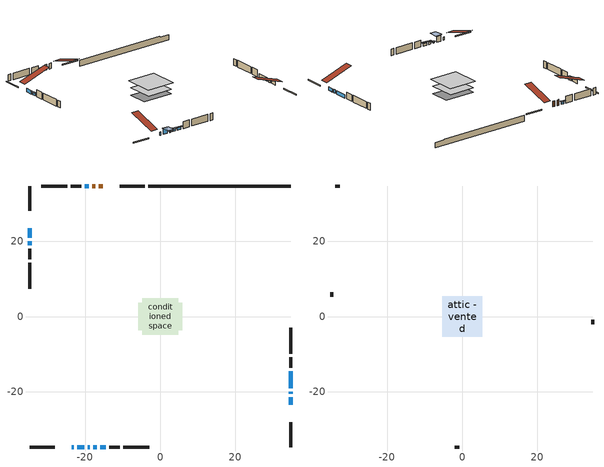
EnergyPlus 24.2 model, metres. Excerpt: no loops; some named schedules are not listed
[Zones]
conditioned space
 floor outside (Floor2 construction): -2.31,-2.31 -2.31,2.31 2.31,2.31 2.31,-2.31 z0.56
 floor adiabatic (AdiabaticFloorConstruction): -4.83,-4.83 -4.83,4.83 4.83,4.83 4.83,-4.83 z0.56
 floor foundation (Slab1 construction): -5.79,-3.69 -5.79,3.69 5.79,3.69 5.79,-3.69 z-1.62
 wall outside (RimJoist1 construction): -4.14,34.73 -10.74,34.73 / -34.73,-34.73 -28.13,-34.73 / -34.73,34.73 -34.73,28.13 / 34.73,-34.73 34.73,-28.13 z0.56:0.86
 wall outside (AdiabaticWallConstruction 1): -15.34,34.73 -16.31,34.73 / -17.24,34.73 -18.05,34.73 z0.56:2.59
 wall outside (AdiabaticWallConstruction): 34.73,-23.52 34.73,-21.49 / -34.73,23.52 -34.73,20.98 / -23.53,-34.73 -22.96,-34.73 / 34.73,-20.56 34.73,-20 / 34.73,-19.08 34.73,-14.57 z0.56:1.78; -22.04,-34.73 -20.21,-34.73 z0.56:2.59; -19.28,-34.73 -18.72,-34.73 z0.56:0.79; -17.79,-34.73 -16.95,-34.73 / -34.73,20.05 -34.73,18.91 / -18.97,34.73 -20.12,34.73 / -16.03,-34.73 -14.48,-34.73 z0.56:1.42
 wall outside (Wall1 construction): -21.05,34.73 -23.8,34.73 / -13.55,-34.73 -10.8,-34.73 / -34.73,17.98 -34.73,15.23 / 34.73,-13.64 34.73,-10.89 z0.56:3
 wall outside (Wall2 construction): -24.73,34.73 -31.68,34.73 / -9.87,-34.73 -2.92,-34.73 / -34.73,14.3 -34.73,7.35 / 34.73,-9.96 34.73,-3.01 z0.56:3
 wall foundation (FoundationWall1 construction): -3.21,34.73,-1.62 -3.21,34.73,0.56 30.93,34.73,0.56 30.93,34.73,0.2 34.73,34.73,0.2 34.73,34.73,-1.62
 window (WindowConstruction): 34.73,-23.52 34.73,-21.49 z0.56:1.78
 window (WindowConstruction 7): -34.73,23.52 -34.73,20.98 z0.56:1.78
 window (WindowConstruction 9): -23.52,-34.73 -22.97,-34.73 z0.56:1.78
 window (WindowConstruction 10): 34.73,-20.56 34.73,-20 z0.56:1.78
 window (WindowConstruction 1): -22.04,-34.73 -20.21,-34.73 z0.56:2.59
 window (WindowConstruction 8): -19.28,-34.73 -18.72,-34.73 z0.56:0.79
 window (WindowConstruction 2): -17.79,-34.73 -16.96,-34.73 z0.56:1.42
 window (WindowConstruction 3): -34.73,20.05 -34.73,18.91 z0.56:1.42
 window (WindowConstruction 4): -18.97,34.73 -20.12,34.73 z0.56:1.42
 window (WindowConstruction 5): -16.03,-34.73 -14.48,-34.73 z0.56:1.42
 window (WindowConstruction 6): 34.73,-19.07 34.73,-14.57 z0.56:1.78
 door (Door): -15.35,34.73 -16.31,34.73 z0.56:2.59
 door (Door 1): -17.24,34.73 -18.05,34.73 z0.56:2.59
 ceiling adiabatic (AdiabaticFloorConstruction): 4.83,-4.83 4.83,4.83 -4.83,4.83 -4.83,-4.83 z0.56
attic - vented
 floor to conditioned space (Floor1 construction Reversed): -5.35,-5.35 -5.35,5.35 5.35,5.35 5.35,-5.35 z3
 wall outside (Wall3 construction): -32.61,34.73 -33.8,34.73 / -1.99,-34.73 -0.8,-34.73 / -34.73,6.42 -34.73,5.23 / 34.73,-2.08 34.73,-0.89 z0.56:3
 roof outside (Roof1 construction): -14.42,34.73,3 -14.42,24.31,6.47 -11.67,24.31,6.47 -11.67,34.73,3; -24.45,-34.73,3 -24.45,-24.31,6.47 -27.2,-24.31,6.47 -27.2,-34.73,3; -34.73,24.45,3 -24.31,24.45,6.47 -24.31,27.2,6.47 -34.73,27.2,3; 34.73,-24.45,3 24.31,-24.45,6.47 24.31,-27.2,6.47 34.73,-27.2,3
shading: -19.91,-34.73 -22.34,-34.73 -22.34,-37.78 -19.91,-37.78 z2.89; -18.42,-34.73 -19.58,-34.73 -19.58,-35.34 -18.42,-35.34 z1.09; -16.66,-34.73 -18.09,-34.73 -18.09,-35.34 -16.66,-35.34 z1.72; -34.73,18.61 -34.73,20.35 -35.34,20.35 -35.34,18.61 z1.72; -20.42,34.73 -18.68,34.73 -18.68,35.34 -20.42,35.34 z1.72; -14.18,-34.73 -16.33,-34.73 -16.33,-35.34 -14.18,-35.34 z1.72
[Building]
Building 1: Terrain=Suburbs
[Site:Location]
Edmonton Intl AP_AB: Latitude {deg}=53.31; Longitude {deg}=-113.58; Time Zone {hr}=-7; Elevation {m}=723; Keep Site Location Information=Yes
[Site:GroundTemperature:Shallow]
-1.56185, -3.61833, -3.78302, -2.80711, 1.11059, 5.01004, 8.39065, 10.5322, 10.7141, 8.97234, 5.67794, 1.89811
[Site:WaterMainsTemperature]
Calculation Method=Schedule; Temperature Schedule=mains temperature schedule
[Material] Roughness=Rough; Thermal Absorptance=0.9
Name | Thickness {m} | Conductivity {W/m-K} | Density {kg/m3} | Specific Heat {J/kg-K} | Solar Absorptance | Visible Absorptance
asphalt or fiberglass shingles | 0.00635 | 0.162714 | 1121.4 | 1465.45 | 0.4 | 0.4
ceiling loosefill ins | 0.169333 | 0.0480833 | 16.02 | 1046.75 | 0.7 | 0.7
ceiling stud and cavity | 0.1397 | 0.188449 | 65.682 | 1177.47 | 0.7 | 0.7
concrete 4.0 in. | 0.1016 | 1.803125 | 2242.8 | 837.4 | 0.7 | 0.7
concrete 8.0 in. | 0.2032 | 1.803125 | 2242.8 | 837.4 | 0.7 | 0.7
door material | 0.04445 | 0.188738 | 512.64 | 1214.23 | 0.7 | 0.7
door material 1 | 0.04445 | 0.053851 | 512.64 | 1214.23 | 0.7 | 0.7
exterior vertical ins | 0.0454343 | 0.029427 | 32.04 | 1214.23 | 0.7 | 0.7
floor covering | 0.0127 | 0.0433444 | 54.468 | 1339.84 | 0.6 | 0.6
floor rigid ins | 0.051816 | 0.029427 | 32.04 | 1214.23 | 0.7 | 0.7
floor rigid ins 1; wall rigid ins | 0.512978 | 0.029427 | 32.04 | 1214.23 | 0.7 | 0.7
floor stud and cavity | 0.1397 | 0.222735 | 92.3553 | 1139.71 | 0.7 | 0.7
floor stud and cavity 1 | 0.1397 | 1.75129 | 37.0049 | 1207.88 | 0.7 | 0.7
furniture material conditioned space 1 | 0.1524 | 0.115458 | 640.8 | 1214.23 | 0.6 | 0.6
gypsum board | 0.0127 | 0.160291 | 801 | 837.4 | 0.6 | 0.6
gypsum board 1 | 0.0127 | 0.160291 | 801 | 837.4 | 0.7 | 0.7
osb sheathing 0.5 in. | 0.0127 | 0.115458 | 512.64 | 1214.23 | 0.7 | 0.7
osb sheathing 0.75 in. | 0.01905 | 0.115458 | 512.64 | 1214.23 | 0.7 | 0.7
rim joist stud and cavity | 0.0508 | 0.194335 | 50.32683 | 1063.81 | 0.6 | 0.6
wall stud and cavity | 0.1397 | 0.0908802 | 139.0536 | 1170.24 | 0.7 | 0.7
wall stud and cavity 1 | 0.1397 | 0.0967543 | 139.0536 | 1170.24 | 0.7 | 0.7
wall stud and cavity 2 | 0.0889 | 6.1454 | 50.32683 | 1063.81 | 0.6 | 0.6
wall stud and cavity 3 | 0.0889 | 0.380278 | 52.3479 | 1209.89 | 0.7 | 0.7
wall stud and cavity 4 | 0.0889 | 0.391764 | 83.0341 | 1211.67 | 0.7 | 0.7
wood siding | 0.0254 | 0.102417 | 544.68 | 1172.36 | 0.4 | 0.4
wood siding 1 | 0.00254 | 0.102417 | 544.68 | 1172.36 | 0.4 | 0.4
wood siding 2; wood siding 3; wood siding 4 | 0.0254 | 0.102417 | 544.68 | 1172.36 | 0.7 | 0.7
[WindowMaterial:SimpleGlazingSystem]
Name | U-Factor {W/m2-K} | Solar Heat Gain Coefficient
WindowMaterial | 2.12811 | 0.6
WindowMaterial 1 | 7.05151 | 0.77
WindowMaterial 2 | 7.36948 | 0.71
WindowMaterial 3 | 7.21447 | 0.73
WindowMaterial 4 | 7.10204 | 0.75
WindowMaterial 5 | 2.117894 | 0.6
WindowMaterial 6 | 7.111695 | 0.76
WindowMaterial 7 | 3.1053 | 0.43
WindowMaterial 8 | 7.673817 | 0.68
WindowMaterial 9 | 7.84927 | 0.65
[Construction]
AdiabaticFloorConstruction: floor stud and cavity 1, floor rigid ins 1, osb sheathing 0.75 in., floor covering
AdiabaticWallConstruction: wood siding 3, wall rigid ins, wall stud and cavity 3, gypsum board
AdiabaticWallConstruction 1: wood siding 4, wall rigid ins, wall stud and cavity 3, gypsum board
Door: door material
Door 1: door material 1
Floor1 construction Reversed: gypsum board, ceiling stud and cavity, ceiling loosefill ins
Floor2 construction: floor stud and cavity, floor rigid ins, osb sheathing 0.75 in., floor covering
FoundationWall1 construction: concrete 8.0 in., gypsum board 1
furniture construction conditioned space 1: furniture material conditioned space 1
PartitionWallConstruction: gypsum board, wall stud and cavity 4, gypsum board
RimJoist1 construction: wood siding 2, rim joist stud and cavity
Roof1 construction: asphalt or fiberglass shingles
Slab1 construction: concrete 4.0 in.
Wall1 construction: wood siding, osb sheathing 0.5 in., wall stud and cavity, gypsum board
Wall2 construction: wood siding, osb sheathing 0.5 in., wall stud and cavity 1, gypsum board
Wall3 construction: wood siding 1, wall stud and cavity 2
WindowConstruction: WindowMaterial
WindowConstruction 1: WindowMaterial 1
WindowConstruction 10: WindowMaterial 9
WindowConstruction 2: WindowMaterial 2
WindowConstruction 3; WindowConstruction 4: WindowMaterial 3
WindowConstruction 5: WindowMaterial 4
WindowConstruction 6: WindowMaterial 5
WindowConstruction 7: WindowMaterial 6
WindowConstruction 8: WindowMaterial 7
WindowConstruction 9: WindowMaterial 8
[Zone] Multiplier=1; Part of Total Floor Area=Yes
Name | Volume {m3}
attic - vented | 64.5485
conditioned space | 501.5
[Space]
Name | Zone | Volume {m3}
attic - vented 1 | attic - vented | 64.5485
conditioned space 1 | conditioned space | 501.5
[ZoneInfiltration:EffectiveLeakageArea]
infil attic - vented 1: Zone or Space=attic - vented 1; Schedule=Always On Discrete; Effective Air Leakage Area {cm2}=3981.57; Stack Coefficient=0.000411113; Wind Coefficient=1.36994e-05
[ZoneMixing]
whole house fan mix: Zone or Space=attic - vented; Schedule=Always On Continuous; Design Flow Rate Calculation Method=Flow/Zone; Design Flow Rate {m3/s}=0; Source Zone or Space=conditioned space
[SurfaceProperty:ExposedFoundationPerimeter]
Slab1: Exposed Perimeter Calculation Method=TotalExposedPerimeter; Total Exposed Perimeter {m}=37.94
[InternalMass] Zone or ZoneList=conditioned space; Space or SpaceList=conditioned space 1
Name | Construction | Surface Area {m2}
furniture mass conditioned space 1 | furniture construction conditioned space 1 | 80.0401
partition wall mass | PartitionWallConstruction | 200.1
[Lights]
interior lighting: Zone or ZoneList or Space or SpaceList=conditioned space 1; Schedule=interior lighting schedule; Design Level Calculation Method=LightingLevel; Lighting Level {W}=343.2; Return Air Fraction=0; Fraction Radiant=0.6; Fraction Visible=0.2; Fraction Replaceable=1
[People]
occupants: Zone or ZoneList or Space or SpaceList=conditioned space 1; Number of People Schedule=occupants schedule; Number of People Calculation Method=People; Number of People=3; Fraction Radiant=0.314171; Sensible Heat Fraction=0.56303; Activity Level Schedule=occupants activity schedule; Carbon Dioxide Generation Rate {m3/s-W}=0; Enable ASHRAE 55 Comfort Warnings=No; Mean Radiant Temperature Calculation Type=EnclosureAveraged
[ElectricEquipment] Zone or ZoneList or Space or SpaceList=conditioned space 1; Design Level Calculation Method=EquipmentLevel
Name | Schedule | Design Level {W} | Fraction Latent | Fraction Radiant | Fraction Lost
clothes dryer | clothes dryer schedule | 140.772 | 0.015 | 0.081 | 0.85
clothes washer | clothes washer schedule | 32.1985 | 0.03 | 0.162 | 0.7
cooking range | cooking range schedule | 215.147 | 0.08 | 0.432 | 0.2
dishwasher | dishwasher schedule | 66.8632 | 0.3 | 0.18 | 0.4
fridge | fridge schedule | 72.9452 | 0 | 0.6 | 0
mech vent bath fan 0 | mech vent bath fan 0 schedule | 25.1 | 0 | 0 | 1
mech vent bath fan 1 | mech vent bath fan 1 schedule | 25.1 | 0 | 0 | 1
mech vent house fan | mech vent house fan schedule | 0 | 0 | 0 | 1
mech vent house fan cfis | mech vent house fan cfis schedule | 0 | 0 | 0 | 0
mech vent range fan 0 | mech vent range fan 0 schedule | 57 | 0 | 0 | 1
misc plug loads | misc plug loads schedule | 494.7 | 0.045 | 0.513 | 0.1
whole house fan | Always On Discrete | 0 | 0 | 0 | 1
[OtherEquipment] Zone or ZoneList or Space or SpaceList=conditioned space 1; Design Level Calculation Method=EquipmentLevel
Name | Fuel Type | Schedule | Design Level {W} | Fraction Latent | Fraction Radiant | Fraction Lost
clothes dryer 1 | Electricity | clothes dryer schedule | 0 | 0.015 | 0.081 | 0.85
cooking range 1 | Electricity | cooking range schedule | 0 | 0.08 | 0.432 | 0.2
general water use latent | None | general water use schedule | 62.594 | 1 | 0 | 0
general water use sensible | None | general water use schedule | -61.6891 | 0 | 0.6 | 0
mech vent house fan latent load | None | Always On Discrete | 0 | 1 | 0 | 0
mech vent house fan sensible load | None | Always On Discrete | 0 | 0 | 0 | 0
water heater energy adjustment1 | NaturalGas | Always On Discrete | 0.01 | 0 | 0 | 1
[ZoneInfiltration:DesignFlowRate] Zone or ZoneList or Space or SpaceList=conditioned space 1; Schedule=Always On Discrete; Design Flow Rate Calculation Method=Flow/Zone; Design Flow Rate {m3/s}=0
infil flow; natural vent flow; whole house fan flow
[AvailabilityManager:Scheduled]
furnace airloop Availability Manager: Schedule=Always On Discrete
[Foundation:Kiva]
Foundation Kiva 1: Initial Indoor Air Temperature {C}=18; Wall Height Above Grade {m}=0.559979; Wall Depth Below Slab {m}=0.2032; Custom Block Material Name 1=exterior vertical ins; Custom Block Depth 1 {m}=2.17999; Custom Block X Position 1 {m}=0.2159; Custom Block Z Position 1 {m}=0
[Foundation:Kiva:Settings]
Soil Conductivity {W/m-K}=0.849921; Soil Density {kg/m3}=1842.3; Soil Specific Heat {J/kg-K}=418.7; Ground Solar Absorptivity=0.9; Ground Thermal Absorptivity=0.9; Ground Surface Roughness {m}=0.03; Far-Field Width {m}=40; Deep-Ground Boundary Condition=ZeroFlux; Deep-Ground Depth {m}=40; Minimum Cell Dimension {m}=0.2; Maximum Cell Growth Coefficient=3; Simulation Timestep=Timestep
[Exterior:Lights]
exterior lighting: Schedule=exterior lighting schedule; Design Level {W}=75.6
[EnergyManagementSystem:GlobalVariable]
furnace_airloop_Fan_RTF
infil_program_Qfan
infil_program_Qinf
natural_vent_program_Qnv
natural_vent_program_Qwhf
[EnergyManagementSystem:Sensor]
Name | Output:Variable or Output:Meter Index Key | Output:Variable or Output:Meter
airflow_gain | infil flow | Infiltration Sensible Heat Gain Energy
airflow_gain_1 | natural vent flow | Infiltration Sensible Heat Gain Energy
airflow_gain_2 | whole house fan flow | Infiltration Sensible Heat Gain Energy
airflow_loss | infil flow | Infiltration Sensible Heat Loss Energy
airflow_loss_1 | natural vent flow | Infiltration Sensible Heat Loss Energy
airflow_loss_2 | whole house fan flow | Infiltration Sensible Heat Loss Energy
clg_load_cond |  | Cooling:EnergyTransfer:Zone:CONDITIONED SPACE
clg_sp_s; clg_sp_s_1 | cooling setpoint | Schedule Value
clothes_dryer_exhaust_0_sch_s | clothes dryer exhaust 0 schedule | Schedule Value
cool_season | cooling season schedule | Schedule Value
htg_load_cond |  | Heating:EnergyTransfer:Zone:CONDITIONED SPACE
htg_sp_s; htg_sp_s_1 | heating setpoint | Schedule Value
ig_ee_conv | clothes dryer | Electric Equipment Convective Heating Energy
ig_ee_conv_2 | cooking range | Electric Equipment Convective Heating Energy
ig_ee_conv_4 | fridge | Electric Equipment Convective Heating Energy
ig_ee_conv_5 | misc plug loads | Electric Equipment Convective Heating Energy
ig_ee_conv_6 | whole house fan | Electric Equipment Convective Heating Energy
ig_ee_rad | clothes dryer | Electric Equipment Radiant Heating Energy
ig_ee_rad_2 | cooking range | Electric Equipment Radiant Heating Energy
ig_ee_rad_4 | fridge | Electric Equipment Radiant Heating Energy
ig_ee_rad_5 | misc plug loads | Electric Equipment Radiant Heating Energy
ig_ee_rad_6 | whole house fan | Electric Equipment Radiant Heating Energy
ig_lgt_conv | interior lighting | Lights Convective Heating Energy
ig_lgt_rad | interior lighting | Lights Radiant Heating Energy
ig_lgt_vis | interior lighting | Lights Visible Radiation Heating Energy
ig_oe_conv | clothes dryer 1 | Other Equipment Convective Heating Energy
ig_oe_conv_1 | cooking range 1 | Other Equipment Convective Heating Energy
ig_oe_conv_2 | general water use latent | Other Equipment Convective Heating Energy
ig_oe_conv_3 | general water use sensible | Other Equipment Convective Heating Energy
ig_oe_conv_4 | water heater energy adjustment1 | Other Equipment Convective Heating Energy
ig_oe_rad | clothes dryer 1 | Other Equipment Radiant Heating Energy
ig_oe_rad_1 | cooking range 1 | Other Equipment Radiant Heating Energy
ig_oe_rad_2 | general water use latent | Other Equipment Radiant Heating Energy
ig_oe_rad_3 | general water use sensible | Other Equipment Radiant Heating Energy
ig_oe_rad_4 | water heater energy adjustment1 | Other Equipment Radiant Heating Energy
ig_ppl_conv | occupants | People Convective Heating Energy
ig_ppl_rad | occupants | People Radiant Heating Energy
im_conv | furniture mass conditioned space 1 | Surface Inside Face Convection Heat Gain Energy
im_conv_1 | partition wall mass | Surface Inside Face Convection Heat Gain Energy
im_ig | furniture mass conditioned space 1 | Surface Inside Face Internal Gains Radiation Heat Gain Energy
im_ig_1 | partition wall mass | Surface Inside Face Internal Gains Radiation Heat Gain Energy
im_lgt | furniture mass conditioned space 1 | Surface Inside Face Lights Radiation Heat Gain Energy
im_lgt_1 | partition wall mass | Surface Inside Face Lights Radiation Heat Gain Energy
im_sol | furniture mass conditioned space 1 | Surface Inside Face Solar Radiation Heat Gain Energy
im_sol_1 | partition wall mass | Surface Inside Face Solar Radiation Heat Gain Energy
im_surf | furniture mass conditioned space 1 | Surface Inside Face Net Surface Thermal Radiation Heat Gain Energy
im_surf_1 | partition wall mass | Surface Inside Face Net Surface Thermal Radiation Heat Gain Energy
mech_vent_bath_fan_0_sch_s | mech vent bath fan 0 schedule | Schedule Value
mech_vent_bath_fan_1_sch_s | mech vent bath fan 1 schedule | Schedule Value
mech_vent_range_fan_0_sch_s | mech vent range fan 0 schedule | Schedule Value
mv_conv | mech vent bath fan 0 | Electric Equipment Convective Heating Energy
mv_conv_1 | mech vent bath fan 1 | Electric Equipment Convective Heating Energy
mv_conv_2 | mech vent house fan | Electric Equipment Convective Heating Energy
mv_conv_3 | mech vent house fan cfis | Electric Equipment Convective Heating Energy
mv_conv_4 | mech vent range fan 0 | Electric Equipment Convective Heating Energy
mv_conv_5 | mech vent house fan latent load | Other Equipment Convective Heating Energy
mv_conv_6 | mech vent house fan sensible load | Other Equipment Convective Heating Energy
mv_rad | mech vent bath fan 0 | Electric Equipment Radiant Heating Energy
mv_rad_1 | mech vent bath fan 1 | Electric Equipment Radiant Heating Energy
mv_rad_2 | mech vent house fan | Electric Equipment Radiant Heating Energy
mv_rad_3 | mech vent house fan cfis | Electric Equipment Radiant Heating Energy
mv_rad_4 | mech vent range fan 0 | Electric Equipment Radiant Heating Energy
mv_rad_5 | mech vent house fan latent load | Other Equipment Radiant Heating Energy
mv_rad_6 | mech vent house fan sensible load | Other Equipment Radiant Heating Energy
natural_vent_s | natural vent schedule | Schedule Value
out_pb_s |  | Site Outdoor Air Barometric Pressure
out_wt_s |  | Site Outdoor Air Humidity Ratio
site_vw_s |  | Site Wind Speed
ss_back_out | Window1 | Surface Window Shortwave from Zone Back Out Window Heat Transfer Rate
ss_back_out_1 | Window14 | Surface Window Shortwave from Zone Back Out Window Heat Transfer Rate
ss_back_out_10 | Window9 | Surface Window Shortwave from Zone Back Out Window Heat Transfer Rate
ss_back_out_2 | Window15 | Surface Window Shortwave from Zone Back Out Window Heat Transfer Rate
ss_back_out_3 | Window17 | Surface Window Shortwave from Zone Back Out Window Heat Transfer Rate
ss_back_out_4 | Window3 | Surface Window Shortwave from Zone Back Out Window Heat Transfer Rate
ss_back_out_5 | Window4 | Surface Window Shortwave from Zone Back Out Window Heat Transfer Rate
ss_back_out_6 | Window5 | Surface Window Shortwave from Zone Back Out Window Heat Transfer Rate
ss_back_out_7 | Window6 | Surface Window Shortwave from Zone Back Out Window Heat Transfer Rate
ss_back_out_8 | Window7 | Surface Window Shortwave from Zone Back Out Window Heat Transfer Rate
ss_back_out_9 | Window8 | Surface Window Shortwave from Zone Back Out Window Heat Transfer Rate
ss_conv | Door1 | Surface Inside Face Convection Heat Gain Energy
ss_conv_1 | Door2 | Surface Inside Face Convection Heat Gain Energy
ss_conv_10 | Window7 | Surface Inside Face Convection Heat Gain Energy
ss_conv_11 | Window8 | Surface Inside Face Convection Heat Gain Energy
ss_conv_12 | Window9 | Surface Inside Face Convection Heat Gain Energy
ss_conv_2 | Window1 | Surface Inside Face Convection Heat Gain Energy
ss_conv_3 | Window14 | Surface Inside Face Convection Heat Gain Energy
ss_conv_4 | Window15 | Surface Inside Face Convection Heat Gain Energy
ss_conv_5 | Window17 | Surface Inside Face Convection Heat Gain Energy
ss_conv_6 | Window3 | Surface Inside Face Convection Heat Gain Energy
ss_conv_7 | Window4 | Surface Inside Face Convection Heat Gain Energy
ss_conv_8 | Window5 | Surface Inside Face Convection Heat Gain Energy
ss_conv_9 | Window6 | Surface Inside Face Convection Heat Gain Energy
ss_ig | Door1 | Surface Inside Face Internal Gains Radiation Heat Gain Energy
ss_ig_1 | Door2 | Surface Inside Face Internal Gains Radiation Heat Gain Energy
ss_ig_10 | Window7 | Surface Inside Face Internal Gains Radiation Heat Gain Energy
ss_ig_11 | Window8 | Surface Inside Face Internal Gains Radiation Heat Gain Energy
ss_ig_12 | Window9 | Surface Inside Face Internal Gains Radiation Heat Gain Energy
ss_ig_2 | Window1 | Surface Inside Face Internal Gains Radiation Heat Gain Energy
ss_ig_3 | Window14 | Surface Inside Face Internal Gains Radiation Heat Gain Energy
ss_ig_4 | Window15 | Surface Inside Face Internal Gains Radiation Heat Gain Energy
ss_ig_5 | Window17 | Surface Inside Face Internal Gains Radiation Heat Gain Energy
ss_ig_6 | Window3 | Surface Inside Face Internal Gains Radiation Heat Gain Energy
ss_ig_7 | Window4 | Surface Inside Face Internal Gains Radiation Heat Gain Energy
ss_ig_8 | Window5 | Surface Inside Face Internal Gains Radiation Heat Gain Energy
ss_ig_9 | Window6 | Surface Inside Face Internal Gains Radiation Heat Gain Energy
ss_lgt | Door1 | Surface Inside Face Lights Radiation Heat Gain Energy
ss_lgt_1 | Door2 | Surface Inside Face Lights Radiation Heat Gain Energy
ss_sol | Door1 | Surface Inside Face Solar Radiation Heat Gain Energy
ss_sol_1 | Door2 | Surface Inside Face Solar Radiation Heat Gain Energy
ss_surf | Door1 | Surface Inside Face Net Surface Thermal Radiation Heat Gain Energy
ss_surf_1 | Door2 | Surface Inside Face Net Surface Thermal Radiation Heat Gain Energy
ss_surf_10 | Window7 | Surface Inside Face Net Surface Thermal Radiation Heat Gain Energy
ss_surf_11 | Window8 | Surface Inside Face Net Surface Thermal Radiation Heat Gain Energy
ss_surf_12 | Window9 | Surface Inside Face Net Surface Thermal Radiation Heat Gain Energy
ss_surf_2 | Window1 | Surface Inside Face Net Surface Thermal Radiation Heat Gain Energy
ss_surf_3 | Window14 | Surface Inside Face Net Surface Thermal Radiation Heat Gain Energy
ss_surf_4 | Window15 | Surface Inside Face Net Surface Thermal Radiation Heat Gain Energy
ss_surf_5 | Window17 | Surface Inside Face Net Surface Thermal Radiation Heat Gain Energy
ss_surf_6 | Window3 | Surface Inside Face Net Surface Thermal Radiation Heat Gain Energy
ss_surf_7 | Window4 | Surface Inside Face Net Surface Thermal Radiation Heat Gain Energy
ss_surf_8 | Window5 | Surface Inside Face Net Surface Thermal Radiation Heat Gain Energy
ss_surf_9 | Window6 | Surface Inside Face Net Surface Thermal Radiation Heat Gain Energy
ss_trans_in | Window1 | Surface Window Transmitted Solar Radiation Rate
ss_trans_in_1 | Window14 | Surface Window Transmitted Solar Radiation Rate
ss_trans_in_10 | Window9 | Surface Window Transmitted Solar Radiation Rate
ss_trans_in_2 | Window15 | Surface Window Transmitted Solar Radiation Rate
ss_trans_in_3 | Window17 | Surface Window Transmitted Solar Radiation Rate
ss_trans_in_4 | Window3 | Surface Window Transmitted Solar Radiation Rate
ss_trans_in_5 | Window4 | Surface Window Transmitted Solar Radiation Rate
ss_trans_in_6 | Window5 | Surface Window Transmitted Solar Radiation Rate
ss_trans_in_7 | Window6 | Surface Window Transmitted Solar Radiation Rate
ss_trans_in_8 | Window7 | Surface Window Transmitted Solar Radiation Rate
ss_trans_in_9 | Window8 | Surface Window Transmitted Solar Radiation Rate
ss_trans_out | Window1 | Surface Inside Face Initial Transmitted Diffuse Transmitted Out Window Solar Radiation Rate
ss_trans_out_1 | Window14 | Surface Inside Face Initial Transmitted Diffuse Transmitted Out Window Solar Radiation Rate
ss_trans_out_10 | Window9 | Surface Inside Face Initial Transmitted Diffuse Transmitted Out Window Solar Radiation Rate
ss_trans_out_2 | Window15 | Surface Inside Face Initial Transmitted Diffuse Transmitted Out Window Solar Radiation Rate
ss_trans_out_3 | Window17 | Surface Inside Face Initial Transmitted Diffuse Transmitted Out Window Solar Radiation Rate
ss_trans_out_4 | Window3 | Surface Inside Face Initial Transmitted Diffuse Transmitted Out Window Solar Radiation Rate
ss_trans_out_5 | Window4 | Surface Inside Face Initial Transmitted Diffuse Transmitted Out Window Solar Radiation Rate
ss_trans_out_6 | Window5 | Surface Inside Face Initial Transmitted Diffuse Transmitted Out Window Solar Radiation Rate
ss_trans_out_7 | Window6 | Surface Inside Face Initial Transmitted Diffuse Transmitted Out Window Solar Radiation Rate
ss_trans_out_8 | Window7 | Surface Inside Face Initial Transmitted Diffuse Transmitted Out Window Solar Radiation Rate
ss_trans_out_9 | Window8 | Surface Inside Face Initial Transmitted Diffuse Transmitted Out Window Solar Radiation Rate
s_conv | Floor1 | Surface Inside Face Convection Heat Gain Energy
s_conv_1 | Floor2 | Surface Inside Face Convection Heat Gain Energy
s_conv_10 | Wall1:0 | Surface Inside Face Convection Heat Gain Energy
s_conv_11 | Wall1:180 | Surface Inside Face Convection Heat Gain Energy
s_conv_12 | Wall1:270 | Surface Inside Face Convection Heat Gain Energy
s_conv_13 | Wall1:90 | Surface Inside Face Convection Heat Gain Energy
s_conv_14 | Wall2:0 | Surface Inside Face Convection Heat Gain Energy
s_conv_15 | Wall2:180 | Surface Inside Face Convection Heat Gain Energy
s_conv_16 | Wall2:270 | Surface Inside Face Convection Heat Gain Energy
s_conv_17 | Wall2:90 | Surface Inside Face Convection Heat Gain Energy
s_conv_2 | FoundationWall1 | Surface Inside Face Convection Heat Gain Energy
s_conv_3 | inferred conditioned ceiling | Surface Inside Face Convection Heat Gain Energy
s_conv_4 | inferred conditioned floor | Surface Inside Face Convection Heat Gain Energy
s_conv_5 | RimJoist1:0 | Surface Inside Face Convection Heat Gain Energy
s_conv_6 | RimJoist1:180 | Surface Inside Face Convection Heat Gain Energy
